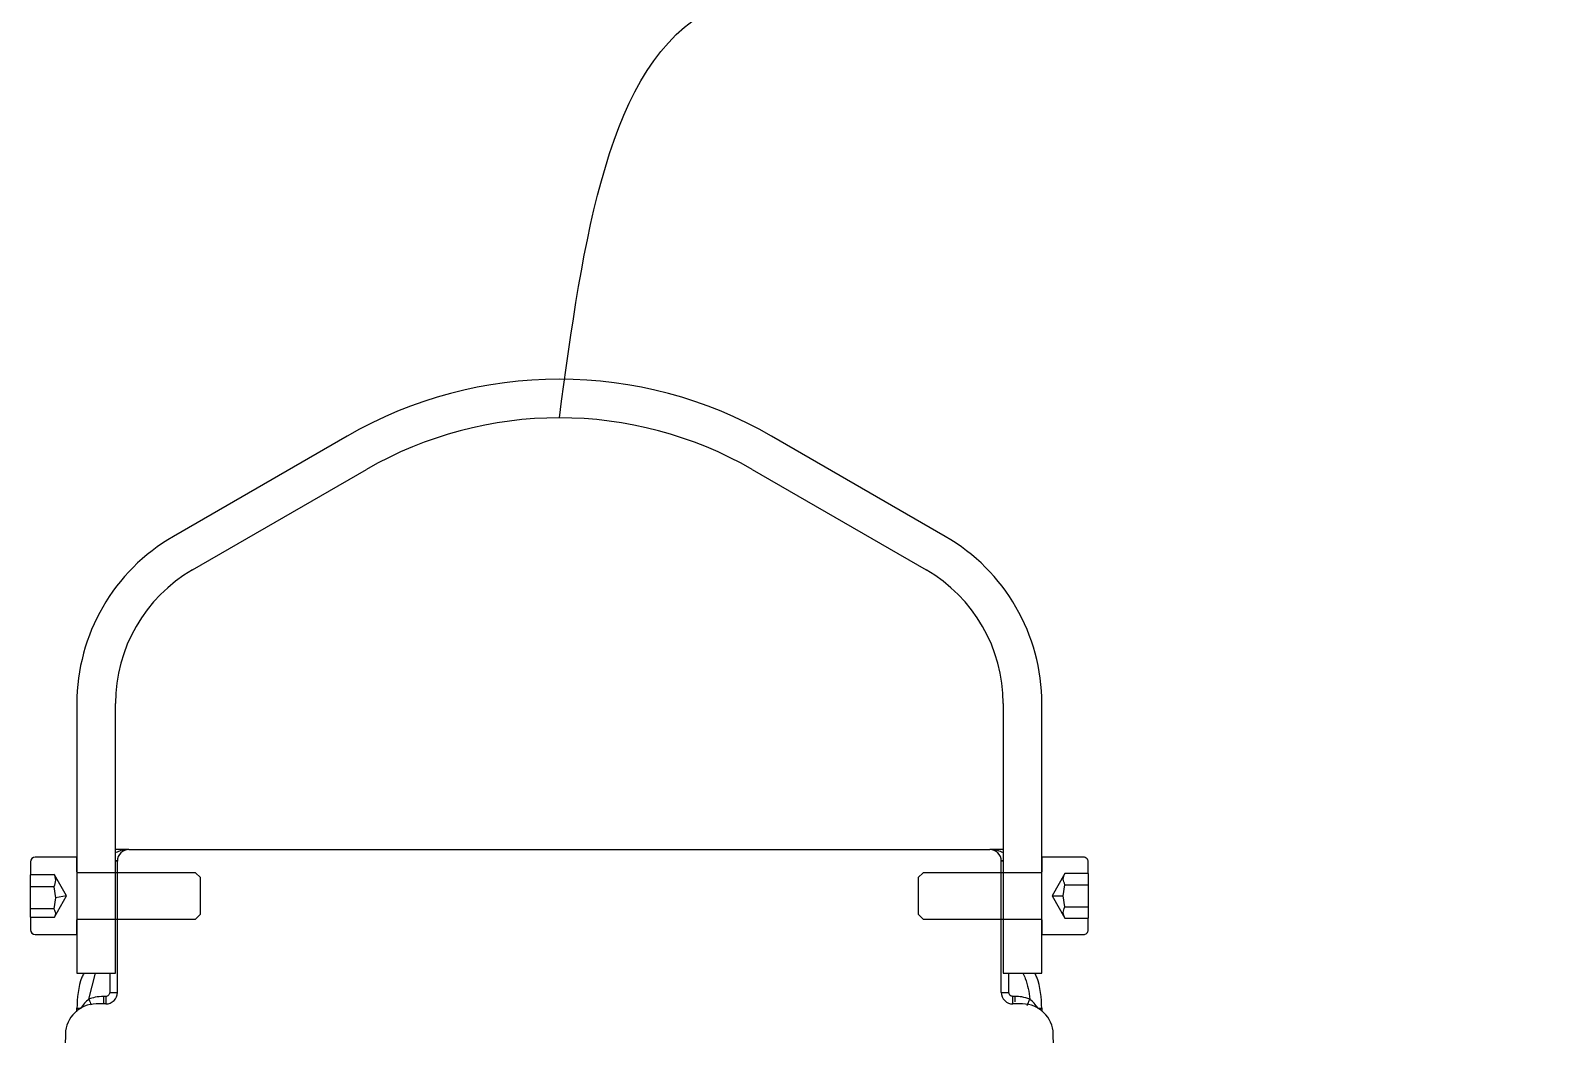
# Model space of a CAD drawing. Header units: centimetres. Extents: x -13594 to 4017, y -3206 to 1780.
# Drawn here: x -1887.2 to -1795.8, y 478.9 to 538.9 of the extents above; entities that cross this region are included whole.
import ezdxf

# ---------------------------------------------------------------- set-up
doc = ezdxf.new("R2010")
doc.units = ezdxf.units.CM

msp = doc.modelspace()

# ---------------------------------------------------------------- linework, layer by layer
at = {"color": 7, "linetype": 'Continuous', "lineweight": 25}
for p, q in [((-1868.269, 514.622), (-1878.655, 508.626)), ((-1832.494, 508.626), (-1842.88, 514.622)), ((-1877.501, 506.627), (-1867.115, 512.624)), ((-1844.034, 512.624), (-1833.648, 506.627)), ((-1884.425, 498.632), (-1884.425, 482.523)), ((-1882.117, 482.523), (-1882.117, 498.632)), ((-1829.032, 498.632), (-1829.032, 482.523)), ((-1826.724, 482.523), (-1826.724, 498.632)), ((-1881.309, 489.909), (-1882.117, 489.909)), ((-1882.098, 489.722), (-1882.115, 489.712)), ((-1881.309, 489.909), (-1829.84, 489.909)), ((-1829.032, 489.909), (-1829.84, 489.909)), ((-1829.034, 489.712), (-1829.051, 489.722)), ((-1887.195, 489.171), (-1887.195, 488.404)), ((-1884.425, 489.447), (-1886.918, 489.447)), ((-1884.425, 488.57), (-1884.425, 489.447)), ((-1882.002, 481.369), (-1882.002, 489.217)), ((-1829.147, 481.369), (-1829.147, 489.217)), ((-1826.724, 489.447), (-1826.724, 488.57)), ((-1824.231, 489.447), (-1826.724, 489.447)), ((-1823.954, 488.472), (-1823.954, 489.171)), ((-1885.771, 488.404), (-1887.195, 488.404)), ((-1887.195, 487.685), (-1887.195, 488.404)), ((-1885.041, 487.139), (-1885.771, 488.404)), ((-1877.322, 488.524), (-1884.379, 488.524)), ((-1877.039, 488.241), (-1877.322, 488.524)), ((-1877.039, 486.038), (-1877.039, 488.241)), ((-1833.826, 488.524), (-1834.11, 488.241)), ((-1834.11, 488.241), (-1834.11, 486.038)), ((-1826.77, 488.524), (-1833.826, 488.524)), ((-1825.339, 488.472), (-1826.108, 487.139)), ((-1823.954, 488.472), (-1825.339, 488.472)), ((-1823.954, 488.472), (-1823.954, 487.806)), ((-1885.81, 487.685), (-1887.195, 487.685)), ((-1887.195, 486.36), (-1887.195, 487.685)), ((-1885.81, 487.685), (-1885.707, 487.022)), ((-1885.707, 487.022), (-1885.81, 486.36)), ((-1885.771, 485.874), (-1885.041, 487.139)), ((-1885.041, 487.139), (-1885.707, 487.022)), ((-1826.108, 487.139), (-1825.442, 487.139)), ((-1826.108, 487.139), (-1825.339, 485.807)), ((-1825.442, 487.139), (-1825.339, 487.806)), ((-1825.339, 486.473), (-1825.442, 487.139)), ((-1825.339, 487.806), (-1823.954, 487.806)), ((-1823.954, 487.806), (-1823.954, 486.473)), ((-1885.81, 486.36), (-1887.195, 486.36)), ((-1887.195, 485.874), (-1887.195, 486.36)), ((-1825.339, 486.473), (-1823.954, 486.473)), ((-1823.954, 486.473), (-1823.954, 485.807)), ((-1887.195, 485.874), (-1885.771, 485.874)), ((-1887.195, 485.874), (-1887.195, 485.108)), ((-1884.425, 484.831), (-1884.425, 485.708)), ((-1884.379, 485.755), (-1877.322, 485.755)), ((-1877.322, 485.755), (-1877.039, 486.038)), ((-1834.11, 486.038), (-1833.826, 485.755)), ((-1833.826, 485.755), (-1826.77, 485.755)), ((-1826.724, 485.708), (-1826.724, 484.831)), ((-1825.339, 485.807), (-1823.954, 485.807)), ((-1823.954, 485.108), (-1823.954, 485.807)), ((-1886.918, 484.831), (-1884.425, 484.831)), ((-1826.724, 484.831), (-1824.231, 484.831)), ((-1884.425, 482.523), (-1882.117, 482.523)), ((-1829.032, 482.523), (-1826.724, 482.523)), ((-1882.694, 480.677), (-1883.266, 480.677)), ((-1882.837, 481.127), (-1882.837, 480.808)), ((-1882.694, 481.127), (-1882.837, 481.127)), ((-1882.694, 481.127), (-1882.694, 480.808)), ((-1882.694, 480.808), (-1882.694, 480.677)), ((-1828.312, 481.127), (-1828.455, 481.127)), ((-1828.455, 480.808), (-1828.455, 481.127)), ((-1828.455, 480.677), (-1828.455, 480.808)), ((-1827.882, 480.677), (-1828.455, 480.677)), ((-1828.312, 480.808), (-1828.312, 481.127)), ((-1884.441, 480.413), (-1884.448, 480.215)), ((-1826.702, 480.231), (-1826.708, 480.413)), ((-1885.112, 478.879), (-1886.588, 422.514)), ((-1824.561, 422.514), (-1826.037, 478.879))]:
    msp.add_line(p, q, dxfattribs=at)
at = {"color": 8, "linetype": 'Continuous', "lineweight": 25}
for p, q in [((-1883.708, 480.962), (-1883.302, 482.523)), ((-1882.463, 482.523), (-1882.463, 481.358)), ((-1828.686, 481.358), (-1828.686, 482.523)), ((-1882.837, 480.808), (-1882.837, 480.711))]:
    msp.add_line(p, q, dxfattribs=at)
at = {"color": 7, "linetype": 'Continuous', "lineweight": 25}
for centre, radius, start, end in [((-1855.574, 492.635), 25.389, 60.00011, 119.99989), ((-1855.574, 492.635), 23.08, 59.99998, 120.00002), ((-1872.885, 498.632), 11.54, 120.00031, 179.99992), ((-1838.264, 498.632), 11.54, 0.00038, 59.99986), ((-1872.885, 498.632), 9.232, 119.99991, 180.00015), ((-1838.264, 498.632), 9.232, 359.99985, 60.00009), ((-1881.309, 489.217), 0.692, 89.9965, 180.00123), ((-1829.84, 489.217), 0.692, 0.00655, 89.99573), ((-1886.918, 489.17), 0.277, 89.99891, 179.9954), ((-1824.231, 489.171), 0.277, 359.99489, 90.00511), ((-1884.379, 488.57), 0.0461, 179.97878, 270.02122), ((-1826.77, 488.57), 0.0462, 270.00293, 359.96291), ((-1884.379, 485.708), 0.0461, 89.97878, 180.02122), ((-1826.77, 485.708), 0.0462, 0.03709, 89.99707), ((-1886.918, 485.108), 0.277, 180.0046, 270.00109), ((-1824.231, 485.108), 0.277, 269.99489, 0.00511), ((-1883.266, 478.83), 1.846, 90.00049, 178.49925), ((-1882.694, 481.369), 0.692, 270.00038, 359.99962), ((-1828.455, 481.369), 0.692, 179.9965, 270.0035), ((-1827.882, 478.83), 1.846, 1.50075, 89.99951)]:
    msp.add_arc(centre, radius, start, end, dxfattribs=at)
msp.add_open_spline([(-1855.574, 515.716), (-1854.14, 526.325), (-1851.167, 548.319), (-1813.5, 532.841), (-1801.976, 552.373), (-1795.83, 562.79)], degree=3, knots=[0, 0, 0, 0, 26.091522, 54.091522, 86.091522, 86.091522, 86.091522, 86.091522])
for points, knots in [([(-1881.309, 489.909), (-1881.473, 489.899), (-1881.748, 489.882), (-1881.997, 489.768), (-1882.098, 489.722)], [0, 0, 0, 0, 0.594079, 1, 1, 1, 1]), ([(-1829.051, 489.722), (-1829.152, 489.768), (-1829.401, 489.882), (-1829.676, 489.899), (-1829.84, 489.909)], [0, 0, 0, 0, 0.405978, 1, 1, 1, 1]), ([(-1882.002, 489.217), (-1882.005, 489.216), (-1882.016, 489.213), (-1882.042, 489.212), (-1882.084, 489.21), (-1882.118, 489.209), (-1882.137, 489.208)], [0, 0, 0, 0, 0.067396, 0.261965, 0.576491, 1, 1, 1, 1]), ([(-1829.012, 489.208), (-1829.031, 489.209), (-1829.065, 489.21), (-1829.107, 489.212), (-1829.133, 489.213), (-1829.144, 489.216), (-1829.147, 489.217)], [0, 0, 0, 0, 0.423712, 0.73844, 0.932604, 1, 1, 1, 1]), ([(-1885.81, 488.465), (-1885.758, 488.336), (-1885.655, 488.076), (-1885.758, 487.816), (-1885.81, 487.685)], [0, 0, 0, 0, 0.498566, 1, 1, 1, 1]), ([(-1825.339, 487.806), (-1825.39, 487.916), (-1825.494, 488.138), (-1825.391, 488.361), (-1825.339, 488.472)], [0, 0, 0, 0, 0.498681, 1, 1, 1, 1]), ([(-1885.81, 486.36), (-1885.758, 486.269), (-1885.666, 486.111), (-1885.739, 485.946), (-1885.771, 485.874)], [0, 0, 0, 0, 0.56682, 1, 1, 1, 1]), ([(-1825.339, 485.807), (-1825.39, 485.918), (-1825.494, 486.14), (-1825.391, 486.362), (-1825.339, 486.473)], [0, 0, 0, 0, 0.4986056, 1, 1, 1, 1]), ([(-1884.01, 482.523), (-1884.048, 482.442), (-1884.355, 481.788), (-1884.393, 481.053), (-1884.427, 480.409)], [0, 0, 0, 0, 0.123828, 1, 1, 1, 1]), ([(-1826.722, 480.409), (-1826.756, 481.052), (-1826.794, 481.787), (-1827.101, 482.442), (-1827.139, 482.523)], [0, 0, 0, 0, 0.875587, 1, 1, 1, 1]), ([(-1883.708, 480.962), (-1883.802, 480.885), (-1883.992, 480.731), (-1884.121, 480.523), (-1884.187, 480.418)], [0, 0, 0, 0, 0.49355, 1, 1, 1, 1]), ([(-1882.837, 481.127), (-1883.004, 481.118), (-1883.302, 481.102), (-1883.584, 481.005), (-1883.708, 480.962)], [0, 0, 0, 0, 0.560002, 1, 1, 1, 1]), ([(-1882.463, 481.358), (-1882.468, 481.324), (-1882.477, 481.257), (-1882.538, 481.18), (-1882.614, 481.135), (-1882.667, 481.13), (-1882.694, 481.127)], [0, 0, 0, 0, 0.279564, 0.558923, 0.779224, 1, 1, 1, 1]), ([(-1882.463, 481.358), (-1882.433, 481.358), (-1882.374, 481.358), (-1882.289, 481.359), (-1882.21, 481.36), (-1882.16, 481.361), (-1882.137, 481.361)], [0, 0, 0, 0, 0.27588, 0.541146, 0.785692, 1, 1, 1, 1]), ([(-1882.137, 481.361), (-1882.118, 481.362), (-1882.084, 481.362), (-1882.042, 481.365), (-1882.016, 481.365), (-1882.005, 481.368), (-1882.002, 481.369)], [0, 0, 0, 0, 0.423509, 0.738035, 0.932604, 1, 1, 1, 1]), ([(-1829.147, 481.369), (-1829.144, 481.368), (-1829.133, 481.365), (-1829.107, 481.365), (-1829.065, 481.362), (-1829.031, 481.362), (-1829.012, 481.361)], [0, 0, 0, 0, 0.0673963, 0.2615601, 0.5762884, 1, 1, 1, 1]), ([(-1829.012, 481.361), (-1828.989, 481.361), (-1828.939, 481.36), (-1828.86, 481.359), (-1828.775, 481.358), (-1828.716, 481.358), (-1828.686, 481.358)], [0, 0, 0, 0, 0.214327, 0.458809, 0.724181, 1, 1, 1, 1]), ([(-1828.455, 481.127), (-1828.489, 481.132), (-1828.556, 481.141), (-1828.632, 481.202), (-1828.677, 481.278), (-1828.683, 481.331), (-1828.686, 481.358)], [0, 0, 0, 0, 0.279631, 0.558921, 0.779217, 1, 1, 1, 1]), ([(-1827.441, 480.962), (-1827.6, 481.014), (-1827.883, 481.109), (-1828.181, 481.121), (-1828.312, 481.127)], [0, 0, 0, 0, 0.560048, 1, 1, 1, 1]), ([(-1826.962, 480.418), (-1827.027, 480.523), (-1827.156, 480.732), (-1827.347, 480.886), (-1827.441, 480.962)], [0, 0, 0, 0, 0.505279, 1, 1, 1, 1])]:
    msp.add_open_spline(points, degree=3, knots=knots, dxfattribs=at)
at = {"color": 8, "linetype": 'Continuous', "lineweight": 25}
for points, knots in [([(-1882.001, 489.234), (-1882.013, 489.233), (-1882.052, 489.228), (-1882.09, 489.229), (-1882.117, 489.229)], [0, 0, 0, 0, 0.312743, 1, 1, 1, 1]), ([(-1829.032, 489.229), (-1829.058, 489.229), (-1829.097, 489.228), (-1829.136, 489.233), (-1829.148, 489.234)], [0, 0, 0, 0, 0.687731, 1, 1, 1, 1]), ([(-1827.86, 482.523), (-1827.807, 482.416), (-1827.57, 481.929), (-1827.497, 481.386), (-1827.441, 480.962)], [0, 0, 0, 0, 0.2191273, 1, 1, 1, 1]), ([(-1883.708, 480.962), (-1883.684, 480.9), (-1883.64, 480.789), (-1883.595, 480.678), (-1883.576, 480.629)], [0, 0, 0, 0, 0.557812, 1, 1, 1, 1]), ([(-1827.596, 480.575), (-1827.596, 480.575), (-1827.579, 480.611), (-1827.549, 480.692), (-1827.497, 480.82), (-1827.46, 480.912), (-1827.441, 480.962)], [0, 0, 0, 0, 0.003189, 0.28576, 0.617239, 1, 1, 1, 1]), ([(-1884.437, 480.413), (-1884.438, 480.413), (-1884.452, 480.418), (-1884.362, 480.416), (-1884.313, 480.42), (-1884.234, 480.419), (-1884.186, 480.418)], [0, 0, 0, 0, 0.0132111, 0.1613318, 0.4987911, 1, 1, 1, 1]), ([(-1826.963, 480.418), (-1826.915, 480.419), (-1826.836, 480.42), (-1826.787, 480.416), (-1826.697, 480.418), (-1826.711, 480.413), (-1826.712, 480.413)], [0, 0, 0, 0, 0.501266, 0.838691, 0.986691, 1, 1, 1, 1])]:
    msp.add_open_spline(points, degree=3, knots=knots, dxfattribs=at)

doc.saveas('drawing.dxf')
